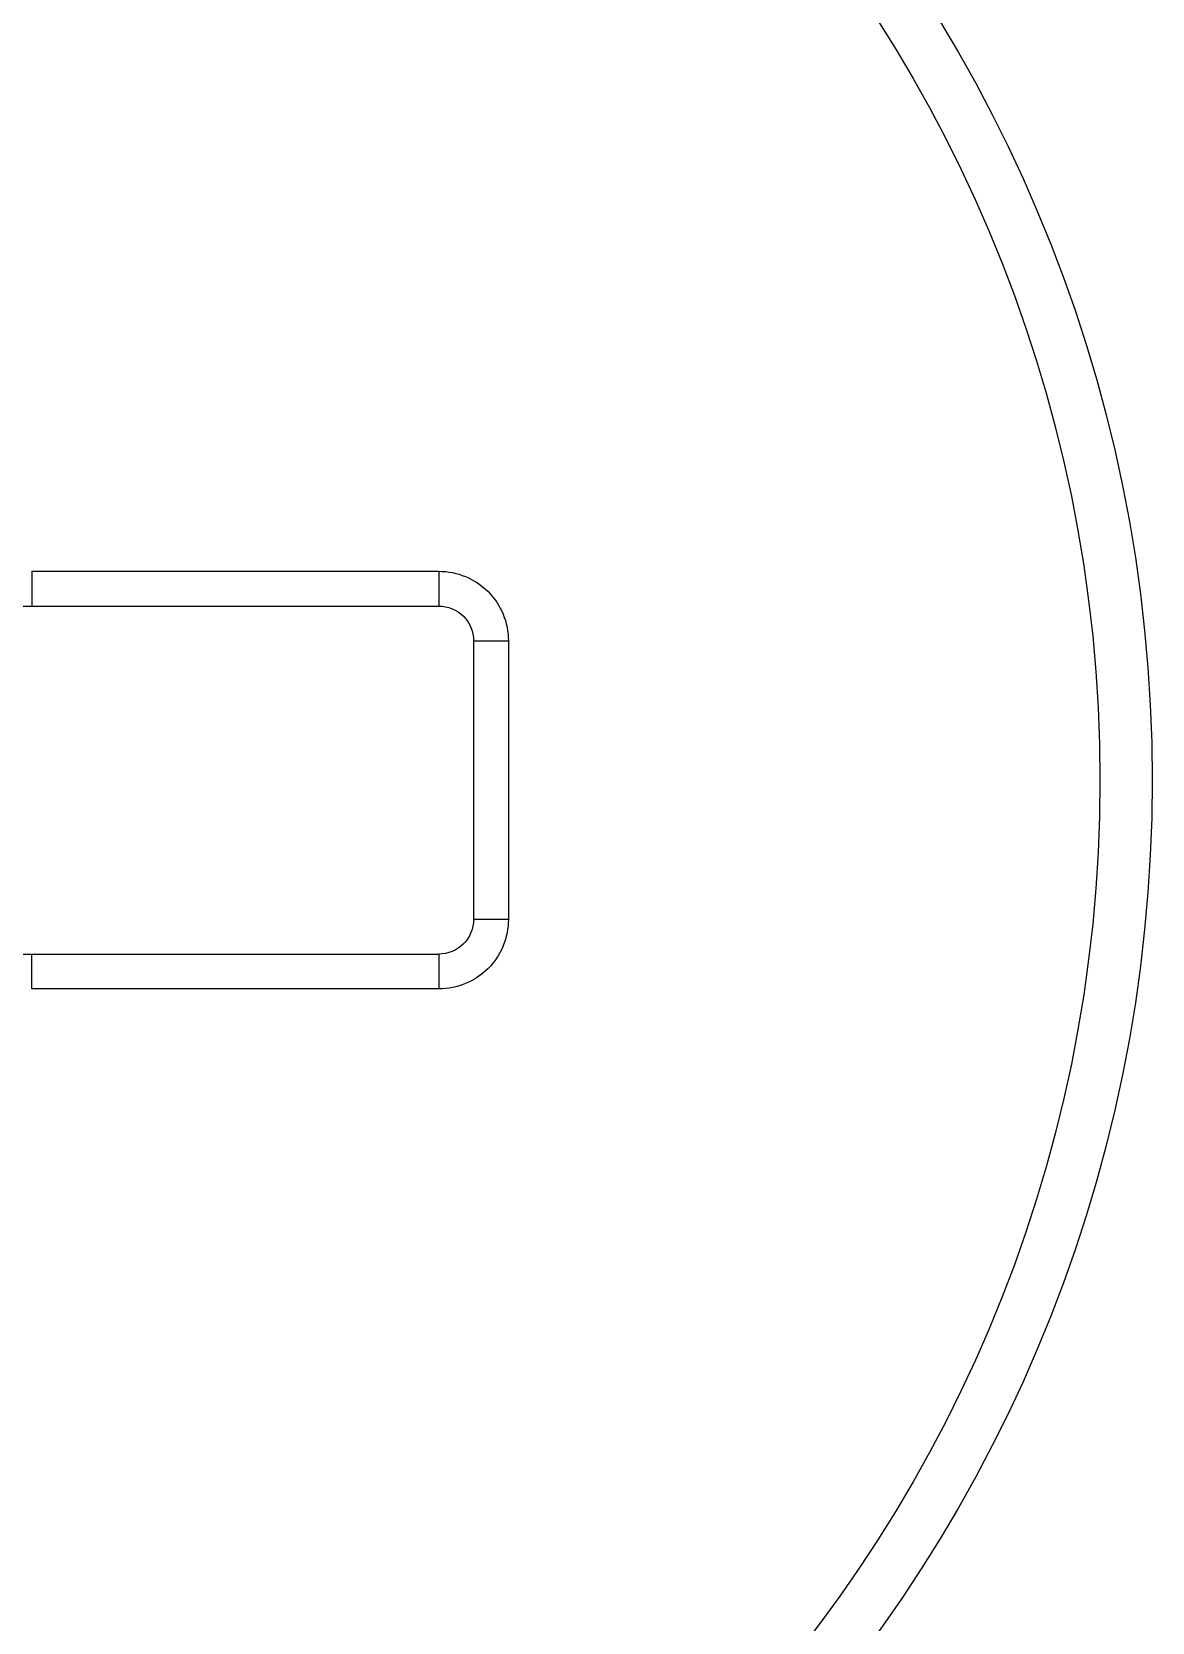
# Model space of a CAD drawing. Header units: millimetres. Extents: x 0 to 3800, y -67 to 2530.
# Drawn here: x 2343.808 to 2347.113, y 1008.626 to 1013.317 of the extents above; entities that cross this region are included whole.
import ezdxf

# ---------------------------------------------------------------- set-up
doc = ezdxf.new("R2010")
doc.units = ezdxf.units.MM
doc.layers.add('내부선 및 부속', color=4, linetype='Continuous')

msp = doc.modelspace()

# ---------------------------------------------------------------- linework, layer by layer
at = {"layer": '내부선 및 부속', "linetype": 'Continuous'}
for p, q in [((2343.8079, 1011.7256), (2343.8079, 1011.6229)), ((2343.8079, 1011.7256), (2345.0082, 1011.7256)), ((2345.0082, 1011.7256), (2345.0082, 1011.6229)), ((2340.5941, 1011.6229), (2345.0082, 1011.6229)), ((2345.1109, 1011.5203), (2345.1109, 1010.699)), ((2345.1109, 1011.5203), (2345.2135, 1011.5203)), ((2345.2135, 1011.5203), (2345.2135, 1010.699)), ((2345.2135, 1010.699), (2345.1109, 1010.699)), ((2340.5941, 1010.5964), (2345.0082, 1010.5964)), ((2343.8079, 1010.4937), (2343.8079, 1010.5964)), ((2345.0082, 1010.5964), (2345.0082, 1010.4937)), ((2345.0082, 1010.4937), (2343.8079, 1010.4937))]:
    msp.add_line(p, q, dxfattribs=at)
at = {"layer": '내부선 및 부속', "linetype": 'Continuous', "flags": 128}
for points in [[(2345.0082, 1011.7256, -0.414214), (2345.2135, 1011.5203)], [(2345.0082, 1011.6229, -0.414214), (2345.1109, 1011.5203)], [(2345.1109, 1010.699, -0.414214), (2345.0082, 1010.5964)], [(2345.2135, 1010.699, -0.414214), (2345.0082, 1010.4937)]]:
    msp.add_lwpolyline(points, format="xyb", dxfattribs=at)
at = {"layer": '내부선 및 부속', "linetype": 'Continuous'}
for radius in [4.3115, 4.1575]:
    msp.add_circle((2342.8011, 1011.1097), radius, dxfattribs=at)

doc.saveas('drawing.dxf')
